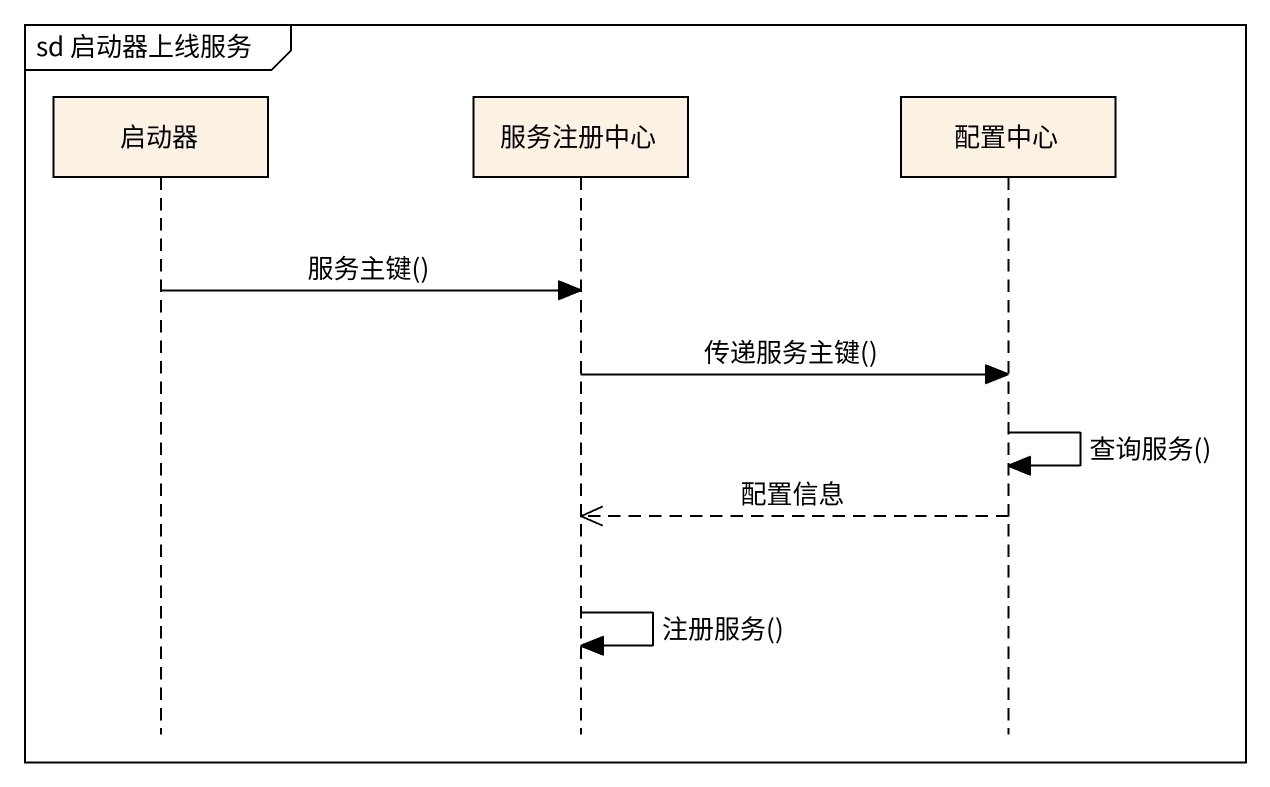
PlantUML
@startuml
mainframe sd 启动器上线服务
hide footbox
participant 启动器
participant 服务注册中心
participant 配置中心

启动器 -> 服务注册中心 : 服务主键()
服务注册中心 -> 配置中心 : 传递服务主键()
配置中心 -> 配置中心 : 查询服务()
配置中心 -->> 服务注册中心 : 配置信息
服务注册中心 -> 服务注册中心 : 注册服务()
@enduml
